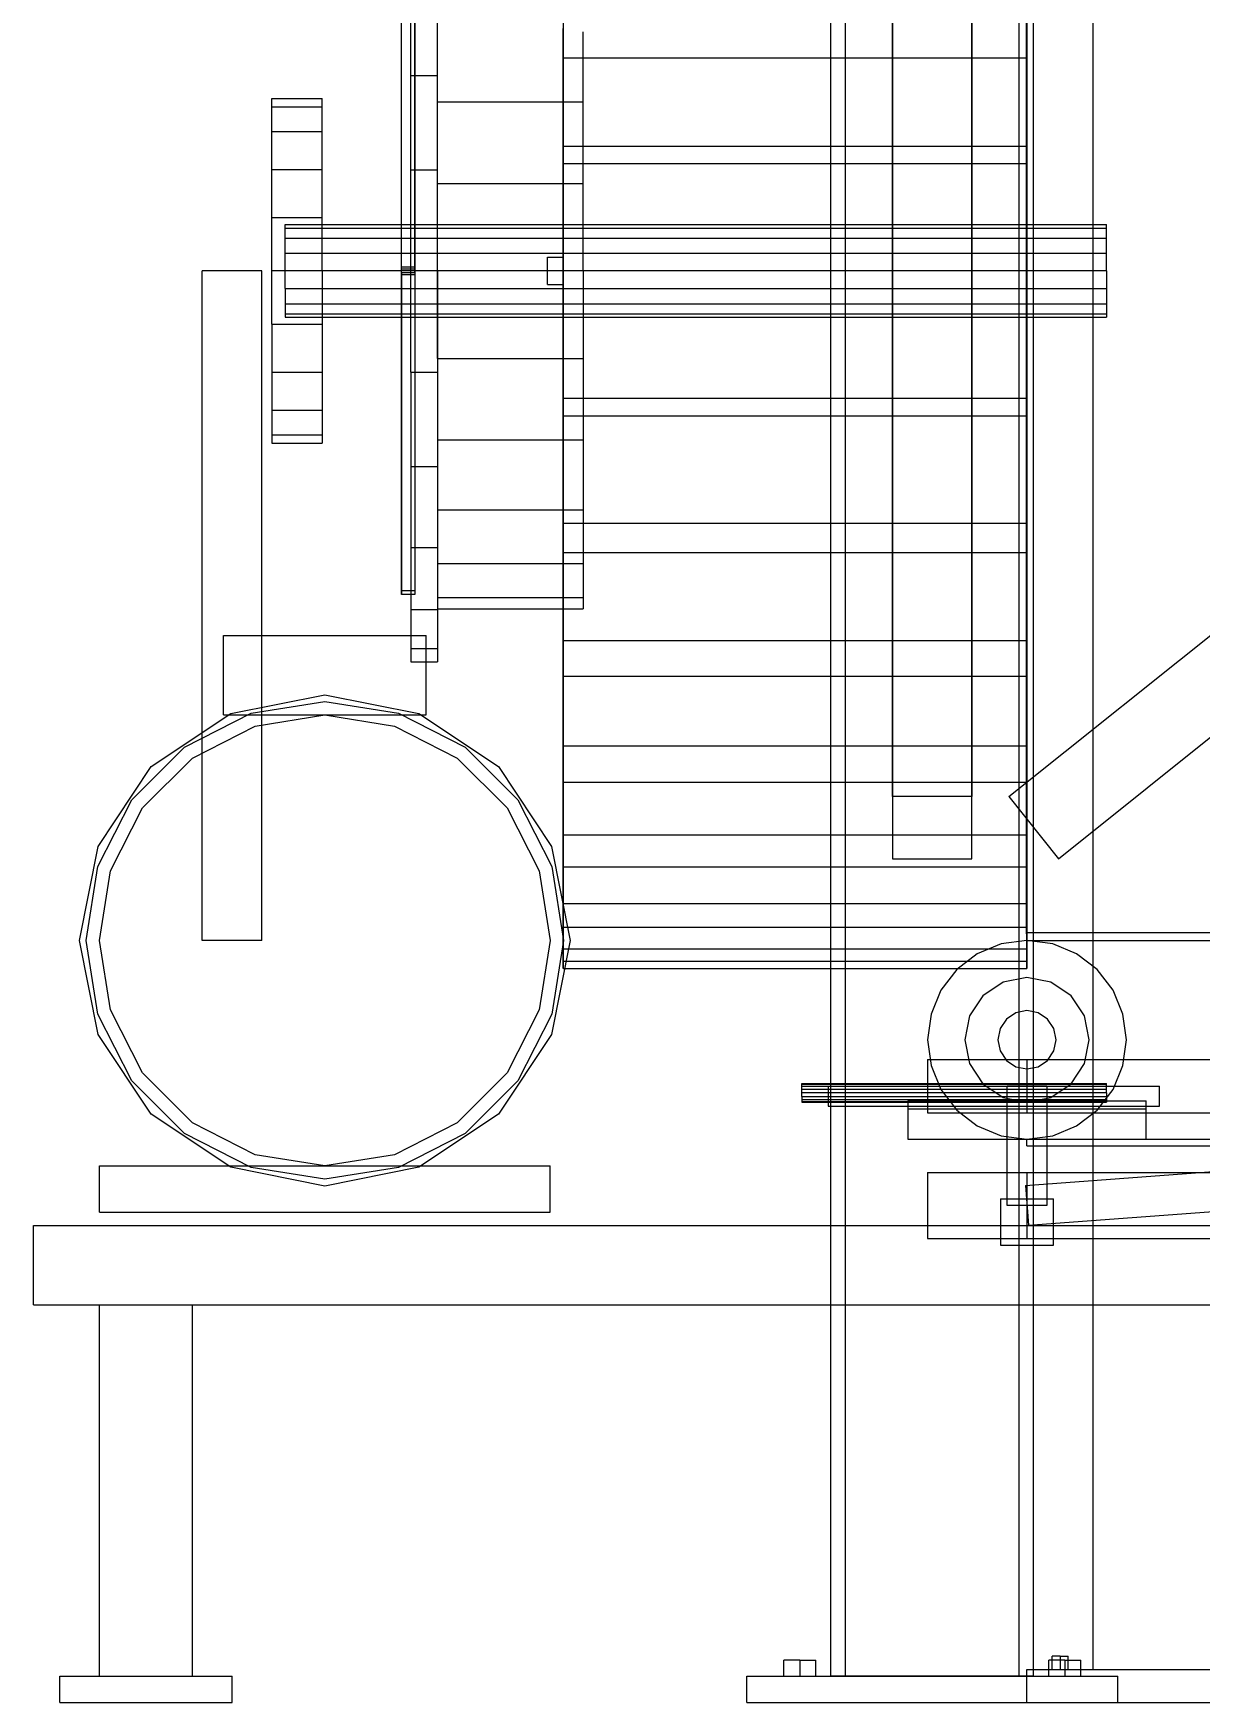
# Model space of a CAD drawing. Header units: millimetres. Extents: x -2500 to 58855, y -53268 to 6837.
# Drawn here: x -2500 to -1620, y -36000 to -34741 of the extents above; entities that cross this region are included whole.
import ezdxf

# ---------------------------------------------------------------- set-up
doc = ezdxf.new("R2010")
doc.units = ezdxf.units.MM
for name, color, linetype, lineweight in [('COTAS_R', 1, 'Continuous', 0), ('frontal_C04', 7, 'Continuous', 0), ('frontal_secador', 7, 'Continuous', 0), ('frontal_tolva', 7, 'Continuous', 0)]:
    doc.layers.add(name, color=color, linetype=linetype, lineweight=lineweight)
doc.dimstyles.new('R19_100', dxfattribs={"dimtxt": 250, "dimasz": 150, "dimexe": 150, "dimexo": 80, "dimgap": 100, "dimtad": 1, "dimtih": 1, "dimtoh": 1, "dimdsep": 46, "dimcen": 0.09, "dimadec": 0, "dimazin": 0, "dimtfac": 1, "dimtdec": 4, "dimtofl": 0, "dimtmove": 0, "dimatfit": 3, "dimfxl": 1, "dimtolj": 1, "dimtzin": 0, "dimarcsym": 0})

# ---------------------------------------------------------------- blocks, each defined once
blk = doc.blocks.new('*D37')
at = {"layer": 'COTAS_R', "color": 0, "lineweight": -2, "transparency": 16777216}
for p, q in [((-1750, -35420), (-1750, -34450)), ((2600, -35420), (2600, -34450)), ((-1600, -34600), (2450, -34600))]:
    blk.add_line(p, q, dxfattribs=at)
at = {"layer": 'COTAS_R', "color": 0, "transparency": 16777216}
for points in [[(-1600, -34575), (-1600, -34625), (-1750, -34600)], [(2450, -34575), (2450, -34625), (2600, -34600)]]:
    blk.add_solid(points, dxfattribs=at)
at = {"layer": 'Defpoints', "color": 0, "transparency": 16777216}
for p in [(2600, -34600), (-1750, -35500), (2600, -35500)]:
    blk.add_point(p, dxfattribs=at)

msp = doc.modelspace()

# ---------------------------------------------------------------- linework, layer by layer
at = {"layer": 'frontal_C04'}
for p, q in [((-1750, -35419), (-1400, -35419)), ((-1750, -35425), (-1750, -35419)), ((-1769.411, -35427.556), (-1787.5, -35435.048)), ((-1750, -35425), (-1769.411, -35427.556)), ((-1750, -35425), (-1400, -35425)), ((-1730.589, -35427.556), (-1750, -35425)), ((-1712.5, -35435.048), (-1730.589, -35427.556)), ((-1787.5, -35435.048), (-1803.033, -35446.967)), ((-1696.967, -35446.967), (-1712.5, -35435.048)), ((-1803.033, -35446.967), (-1814.952, -35462.5)), ((-1767.986, -35456.578), (-1783.234, -35466.766)), ((-1750, -35453), (-1767.986, -35456.578)), ((-1732.014, -35456.578), (-1750, -35453)), ((-1716.766, -35466.766), (-1732.014, -35456.578)), ((-1685.048, -35462.5), (-1696.967, -35446.967)), ((-1814.952, -35462.5), (-1822.444, -35480.589)), ((-1783.234, -35466.766), (-1793.422, -35482.014)), ((-1706.578, -35482.014), (-1716.766, -35466.766)), ((-1677.556, -35480.589), (-1685.048, -35462.5)), ((-1822.444, -35480.589), (-1825, -35500)), ((-1793.422, -35482.014), (-1797, -35500)), ((-1758.419, -35479.675), (-1765.556, -35484.444)), ((-1750, -35478), (-1758.419, -35479.675)), ((-1741.581, -35479.675), (-1750, -35478)), ((-1734.444, -35484.444), (-1741.581, -35479.675)), ((-1703, -35500), (-1706.578, -35482.014)), ((-1675, -35500), (-1677.556, -35480.589)), ((-1770.325, -35491.581), (-1772, -35500)), ((-1765.556, -35484.444), (-1770.325, -35491.581)), ((-1729.675, -35491.581), (-1734.444, -35484.444)), ((-1728, -35500), (-1729.675, -35491.581)), ((-1825, -35500), (-1822.444, -35519.411)), ((-1797, -35500), (-1793.422, -35517.986)), ((-1772, -35500), (-1770.325, -35508.419)), ((-1729.675, -35508.419), (-1728, -35500)), ((-1706.578, -35517.986), (-1703, -35500)), ((-1677.556, -35519.411), (-1675, -35500)), ((-1825, -35515), (-1825, -35555)), ((-1825, -35515), (-1750, -35515)), ((-1822.444, -35519.411), (-1814.952, -35537.5)), ((-1793.422, -35517.986), (-1783.234, -35533.234)), ((-1770.325, -35508.419), (-1765.556, -35515.556)), ((-1765.556, -35515.556), (-1758.419, -35520.325)), ((-1758.419, -35520.325), (-1750, -35522)), ((-1751.122, -35610.042), (-551.122, -35520.042)), ((-1750, -35515), (-1750, -35555)), ((-1750, -35515), (-550, -35515)), ((-1750, -35522), (-1741.581, -35520.325)), ((-1741.581, -35520.325), (-1734.444, -35515.556)), ((-1734.444, -35515.556), (-1729.675, -35508.419)), ((-1716.766, -35533.234), (-1706.578, -35517.986)), ((-1685.048, -35537.5), (-1677.556, -35519.411)), ((-1920, -35533.533), (-1920, -35533)), ((-1920, -35533), (-1690, -35533)), ((-1783.234, -35533.234), (-1767.986, -35543.422)), ((-1732.014, -35543.422), (-1716.766, -35533.234)), ((-1690, -35533.533), (-1690, -35533)), ((-1920, -35535.05), (-1920, -35533.533)), ((-1920, -35533.533), (-1690, -35533.533)), ((-1920, -35537.321), (-1920, -35535.05)), ((-1920, -35535.05), (-1690, -35535.05)), ((-1920, -35540), (-1920, -35537.321)), ((-1920, -35537.321), (-1690, -35537.321)), ((-1920, -35542.679), (-1920, -35540)), ((-1690, -35540), (-1920, -35540)), ((-1920, -35542.679), (-1920, -35544.95)), ((-1920, -35542.679), (-1690, -35542.679)), ((-1920, -35544.95), (-1920, -35546.467)), ((-1920, -35544.95), (-1690, -35544.95)), ((-1900, -35535), (-1650, -35535)), ((-1900, -35535), (-1900, -35550)), ((-1814.952, -35537.5), (-1803.033, -35553.033)), ((-1767.986, -35543.422), (-1750, -35547)), ((-1735, -35535), (-1765, -35535)), ((-1765, -35625), (-1765, -35535)), ((-1750, -35547), (-1732.014, -35543.422)), ((-1735, -35535), (-1735, -35625)), ((-1696.967, -35553.033), (-1685.048, -35537.5)), ((-1690, -35535.05), (-1690, -35533.533)), ((-1690, -35537.321), (-1690, -35535.05)), ((-1690, -35540), (-1690, -35537.321)), ((-1690, -35540), (-1690, -35542.679)), ((-1690, -35542.679), (-1690, -35544.95)), ((-1690, -35544.95), (-1690, -35546.467)), ((-1650, -35550), (-1650, -35535)), ((-1920, -35546.467), (-1920, -35547)), ((-1920, -35546.467), (-1690, -35546.467)), ((-1920, -35547), (-1690, -35547)), ((-1900, -35550), (-1650, -35550)), ((-1840, -35546), (-1660, -35546)), ((-1840, -35546), (-1840, -35552)), ((-1840, -35550), (-1660, -35550)), ((-1840, -35550), (-1840, -35575)), ((-1840, -35552), (-1660, -35552)), ((-1825, -35555), (-1750, -35555)), ((-1803.033, -35553.033), (-1787.5, -35564.952)), ((-1750, -35555), (-550, -35555)), ((-1748.878, -35639.958), (-548.878, -35549.958)), ((-1712.5, -35564.952), (-1696.967, -35553.033)), ((-1690, -35546.467), (-1690, -35547)), ((-1660, -35552), (-1660, -35546)), ((-1660, -35575), (-1660, -35550)), ((-1787.5, -35564.952), (-1769.411, -35572.444)), ((-1730.589, -35572.444), (-1712.5, -35564.952)), ((-1840, -35575), (-1660, -35575)), ((-1769.411, -35572.444), (-1750, -35575)), ((-1750, -35575), (-1730.589, -35572.444)), ((-1750, -35575), (2600, -35575)), ((-1750, -35580), (-1750, -35575)), ((-1750, -35580), (2600, -35580)), ((-1825, -35600), (-1825, -35650)), ((-1825, -35600), (-1750, -35600)), ((-1750, -35600), (-1750, -35650)), ((-1750, -35600), (-550, -35600)), ((-1770, -35620), (-1730, -35620)), ((-1770, -35620), (-1770, -35655)), ((-1751.122, -35610.042), (-1748.878, -35639.958)), ((-1730, -35655), (-1730, -35620)), ((-1735, -35625), (-1765, -35625)), ((-1825, -35650), (-1750, -35650)), ((-1770, -35655), (-1730, -35655)), ((-1750, -35650), (-550, -35650))]:
    msp.add_line(p, q, dxfattribs=at)
at = {"layer": 'frontal_secador'}
for p, q in [((-1700, -35975), (-1700, -33010)), ((-2222, -34918.5), (-2222, -34676.013)), ((-2212, -34676.013), (-2212, -34918.5)), ((-2222, -34921.5), (-2222, -34679.013)), ((-2212, -34921.5), (-2212, -34679.013)), ((-2100, -34684.151), (-2100, -34759.396)), ((-1750, -34759.396), (-1750, -34684.151)), ((-2215, -34772.5), (-2215, -34711.403)), ((-2195, -34772.5), (-2195, -34711.403)), ((-2195, -34792.5), (-2195, -34739.688)), ((-2100, -34825.853), (-2100, -34737.176)), ((-2085, -34792.5), (-2085, -34739.688)), ((-1750, -34737.176), (-1750, -34825.853)), ((-2100, -34759.396), (-2100, -34839.069)), ((-2100, -34759.396), (-1750, -34759.396)), ((-1750, -34839.069), (-1750, -34759.396)), ((-2215, -34843.648), (-2215, -34772.5)), ((-2215, -34772.5), (-2195, -34772.5)), ((-2195, -34843.648), (-2195, -34772.5)), ((-2320, -34796.363), (-2320, -34790)), ((-2320, -34790), (-2282, -34790)), ((-2282, -34796.363), (-2282, -34790)), ((-2320, -34814.828), (-2320, -34796.363)), ((-2320, -34796.363), (-2282, -34796.363)), ((-2282, -34814.828), (-2282, -34796.363)), ((-2195, -34854.001), (-2195, -34792.5)), ((-2195, -34792.5), (-2085, -34792.5)), ((-2085, -34854.001), (-2085, -34792.5)), ((-2320, -34843.588), (-2320, -34814.828)), ((-2320, -34814.828), (-2282, -34814.828)), ((-2282, -34843.588), (-2282, -34814.828)), ((-2100, -34920), (-2100, -34825.853)), ((-2100, -34825.853), (-1750, -34825.853)), ((-1750, -34825.853), (-1750, -34920)), ((-2100, -34839.069), (-2100, -34920)), ((-2100, -34839.069), (-1750, -34839.069)), ((-1750, -34920), (-1750, -34839.069)), ((-2320, -34879.828), (-2320, -34843.588)), ((-2320, -34843.588), (-2282, -34843.588)), ((-2282, -34879.828), (-2282, -34843.588)), ((-2215, -34920), (-2215, -34843.648)), ((-2215, -34843.648), (-2195, -34843.648)), ((-2195, -34920), (-2195, -34843.648)), ((-2195, -34920), (-2195, -34854.001)), ((-2195, -34854.001), (-2085, -34854.001)), ((-2085, -34920), (-2085, -34854.001)), ((-2320, -34920), (-2320, -34879.828)), ((-2320, -34879.828), (-2282, -34879.828)), ((-2310, -34887.664), (-2310, -34885)), ((-2310, -34885), (-1690, -34885)), ((-2310, -34895.251), (-2310, -34887.664)), ((-2310, -34887.664), (-1690, -34887.664)), ((-2282, -34920), (-2282, -34879.828)), ((-1690, -34887.664), (-1690, -34885)), ((-1690, -34895.251), (-1690, -34887.664)), ((-2310, -34906.606), (-2310, -34895.251)), ((-2310, -34895.251), (-1690, -34895.251)), ((-1690, -34906.606), (-1690, -34895.251)), ((-2310, -34920), (-2310, -34906.606)), ((-2310, -34906.606), (-1690, -34906.606)), ((-2112, -34920), (-2112, -34909.608)), ((-2112, -34909.608), (-2100, -34909.608)), ((-2100, -34920), (-2100, -34909.608)), ((-1690, -34920), (-1690, -34906.606)), ((-2327.5, -34920), (-2372.5, -34920)), ((-2372.5, -35425), (-2372.5, -34920)), ((-2327.5, -35425), (-2327.5, -34920)), ((-2320, -34960.172), (-2320, -34920)), ((-2282, -34920), (-2320, -34920)), ((-2310, -34933.394), (-2310, -34920)), ((-1690, -34920), (-2310, -34920)), ((-2282, -34920), (-2282, -34960.172)), ((-2222, -34923), (-2222, -34917)), ((-2222, -34917), (-2212, -34917)), ((-2222, -34921.5), (-2222, -34918.5)), ((-2222, -34918.5), (-2212, -34918.5)), ((-2222, -35160.987), (-2222, -34918.5)), ((-2212, -34921.5), (-2222, -34921.5)), ((-2222, -34921.5), (-2222, -35163.987)), ((-2212, -34923), (-2222, -34923)), ((-2215, -34996.352), (-2215, -34920)), ((-2195, -34920), (-2215, -34920)), ((-2212, -34917), (-2212, -34923)), ((-2212, -34918.5), (-2212, -34921.5)), ((-2212, -34918.5), (-2212, -35160.987)), ((-2212, -34921.5), (-2212, -35163.987)), ((-2195, -34985.999), (-2195, -34920)), ((-2085, -34920), (-2195, -34920)), ((-2195, -34920), (-2195, -34996.352)), ((-2112, -34930.392), (-2112, -34920)), ((-2100, -34920), (-2112, -34920)), ((-2100, -35016.035), (-2100, -34920)), ((-2100, -34920), (-2100, -35029.251)), ((-1750, -34920), (-2100, -34920)), ((-2100, -34920), (-2100, -34930.392)), ((-2085, -34920), (-2085, -34985.999)), ((-1750, -34920), (-1750, -35016.035)), ((-1750, -35029.251), (-1750, -34920)), ((-1690, -34920), (-1690, -34933.394)), ((-2310, -34933.394), (-2310, -34944.749)), ((-2310, -34933.394), (-1690, -34933.394)), ((-2112, -34930.392), (-2100, -34930.392)), ((-1690, -34933.394), (-1690, -34944.749)), ((-2310, -34944.749), (-2310, -34952.336)), ((-2310, -34944.749), (-1690, -34944.749)), ((-2310, -34952.336), (-2310, -34955)), ((-2310, -34952.336), (-1690, -34952.336)), ((-1690, -34944.749), (-1690, -34952.336)), ((-1690, -34952.336), (-1690, -34955)), ((-2320, -34960.172), (-2320, -34996.412)), ((-2320, -34960.172), (-2282, -34960.172)), ((-2310, -34955), (-1690, -34955)), ((-2282, -34960.172), (-2282, -34996.412)), ((-2195, -34985.999), (-2195, -35047.5)), ((-2195, -34985.999), (-2085, -34985.999)), ((-2085, -34985.999), (-2085, -35047.5)), ((-2320, -34996.412), (-2320, -35025.172)), ((-2320, -34996.412), (-2282, -34996.412)), ((-2282, -34996.412), (-2282, -35025.172)), ((-2215, -34996.352), (-2215, -35067.5)), ((-2215, -34996.352), (-2195, -34996.352)), ((-2195, -34996.352), (-2195, -35067.5)), ((-2100, -35110.231), (-2100, -35016.035)), ((-2100, -35016.035), (-1750, -35016.035)), ((-1750, -35016.035), (-1750, -35110.231)), ((-2320, -35025.172), (-2320, -35043.637)), ((-2320, -35025.172), (-2282, -35025.172)), ((-2282, -35025.172), (-2282, -35043.637)), ((-2100, -35029.251), (-2100, -35132.451)), ((-2100, -35029.251), (-1750, -35029.251)), ((-1750, -35132.451), (-1750, -35029.251)), ((-2320, -35043.637), (-2320, -35050)), ((-2320, -35043.637), (-2282, -35043.637)), ((-2320, -35050), (-2282, -35050)), ((-2282, -35043.637), (-2282, -35050)), ((-2195, -35047.5), (-2195, -35100.312)), ((-2195, -35047.5), (-2085, -35047.5)), ((-2085, -35047.5), (-2085, -35100.312)), ((-2215, -35067.5), (-2215, -35128.597)), ((-2215, -35067.5), (-2195, -35067.5)), ((-2195, -35067.5), (-2195, -35128.597)), ((-2195, -35100.312), (-2195, -35140.836)), ((-2195, -35100.312), (-2085, -35100.312)), ((-2085, -35100.312), (-2085, -35140.836)), ((-2100, -35198.86), (-2100, -35110.231)), ((-2100, -35110.231), (-1750, -35110.231)), ((-1750, -35110.231), (-1750, -35198.86)), ((-2215, -35128.597), (-2215, -35175.477)), ((-2215, -35128.597), (-2195, -35128.597)), ((-2195, -35128.597), (-2195, -35175.477)), ((-2195, -35140.836), (-2195, -35166.311)), ((-2195, -35140.836), (-2085, -35140.836)), ((-2100, -35132.451), (-2100, -35225.743)), ((-2100, -35132.451), (-1750, -35132.451)), ((-2085, -35140.836), (-2085, -35166.311)), ((-1750, -35225.743), (-1750, -35132.451)), ((-2222, -35160.987), (-2212, -35160.987)), ((-2222, -35163.987), (-2222, -35160.987)), ((-2212, -35163.987), (-2222, -35163.987)), ((-2212, -35160.987), (-2212, -35163.987)), ((-2195, -35166.311), (-2195, -35175)), ((-2195, -35166.311), (-2085, -35166.311)), ((-2085, -35166.311), (-2085, -35175)), ((-2215, -35175.477), (-2215, -35204.948)), ((-2215, -35175.477), (-2195, -35175.477)), ((-2195, -35175), (-2085, -35175)), ((-2195, -35175.477), (-2195, -35204.948)), ((-2356.5, -35195), (-2203.5, -35195)), ((-2356.5, -35255), (-2356.5, -35195)), ((-2215, -35204.948), (-2215, -35215)), ((-2215, -35204.948), (-2195, -35204.948)), ((-2203.5, -35255), (-2203.5, -35195)), ((-2195, -35204.948), (-2195, -35215)), ((-2100, -35278.343), (-2100, -35198.86)), ((-2100, -35198.86), (-1750, -35198.86)), ((-1750, -35198.86), (-1750, -35278.343)), ((-2215, -35215), (-2195, -35215)), ((-2100, -35225.743), (-2100, -35305.715)), ((-2100, -35225.743), (-1750, -35225.743)), ((-1750, -35305.715), (-1750, -35225.743)), ((-2350.911, -35253.805), (-2280, -35239.7)), ((-2280, -35239.7), (-2209.089, -35253.805)), ((-2411.027, -35293.973), (-2350.911, -35253.805)), ((-2385.919, -35279.215), (-2335.685, -35253.62)), ((-2356.5, -35255), (-2203.5, -35255)), ((-2335.685, -35253.62), (-2280, -35244.8)), ((-2332.533, -35263.32), (-2280, -35255)), ((-2280, -35244.8), (-2224.315, -35253.62)), ((-2280, -35255), (-2227.467, -35263.32)), ((-2224.315, -35253.62), (-2174.081, -35279.215)), ((-2209.089, -35253.805), (-2148.973, -35293.973)), ((-2379.923, -35287.467), (-2332.533, -35263.32)), ((-2227.467, -35263.32), (-2180.077, -35287.467)), ((-2425.785, -35319.081), (-2385.919, -35279.215)), ((-2174.081, -35279.215), (-2134.215, -35319.081)), ((-2100, -35345.391), (-2100, -35278.343)), ((-2100, -35278.343), (-1750, -35278.343)), ((-1750, -35278.343), (-1750, -35345.391)), ((-2451.195, -35354.089), (-2411.027, -35293.973)), ((-2417.533, -35325.077), (-2379.923, -35287.467)), ((-2180.077, -35287.467), (-2142.467, -35325.077)), ((-2148.973, -35293.973), (-2108.805, -35354.089)), ((-2100, -35305.715), (-2100, -35369.53)), ((-2100, -35305.715), (-1750, -35305.715)), ((-1750, -35369.53), (-1750, -35305.715)), ((-2451.38, -35369.315), (-2425.785, -35319.081)), ((-2134.215, -35319.081), (-2108.62, -35369.315)), ((-2441.68, -35372.467), (-2417.533, -35325.077)), ((-2142.467, -35325.077), (-2118.32, -35372.467)), ((-2465.3, -35425), (-2451.195, -35354.089)), ((-2108.805, -35354.089), (-2094.7, -35425)), ((-2100, -35397.139), (-2100, -35345.391)), ((-2100, -35345.391), (-1750, -35345.391)), ((-1750, -35345.391), (-1750, -35397.139)), ((-2460.2, -35425), (-2451.38, -35369.315)), ((-2108.62, -35369.315), (-2099.8, -35425)), ((-2100, -35369.53), (-2100, -35415.021)), ((-2100, -35369.53), (-1750, -35369.53)), ((-1750, -35415.021), (-1750, -35369.53)), ((-2450, -35425), (-2441.68, -35372.467)), ((-2118.32, -35372.467), (-2110, -35425)), ((-2100, -35431.274), (-2100, -35397.139)), ((-2100, -35397.139), (-1750, -35397.139)), ((-1750, -35397.139), (-1750, -35431.274)), ((-2100, -35415.021), (-2100, -35440.765)), ((-2100, -35415.021), (-1750, -35415.021)), ((-1750, -35440.765), (-1750, -35415.021)), ((-2451.195, -35495.911), (-2465.3, -35425)), ((-2451.38, -35480.685), (-2460.2, -35425)), ((-2441.68, -35477.533), (-2450, -35425)), ((-2327.5, -35425), (-2372.5, -35425)), ((-2110, -35425), (-2118.32, -35477.533)), ((-2094.7, -35425), (-2108.805, -35495.911)), ((-2099.8, -35425), (-2108.62, -35480.685)), ((-2100, -35446.129), (-2100, -35431.274)), ((-2100, -35431.274), (-1750, -35431.274)), ((-1750, -35431.274), (-1750, -35446.129)), ((-2100, -35440.765), (-2100, -35446.129)), ((-2100, -35440.765), (-1750, -35440.765)), ((-1750, -35446.129), (-1750, -35440.765)), ((-2100, -35446.129), (-1750, -35446.129)), ((-2425.785, -35530.919), (-2451.38, -35480.685)), ((-2417.533, -35524.923), (-2441.68, -35477.533)), ((-2118.32, -35477.533), (-2142.467, -35524.923)), ((-2108.62, -35480.685), (-2134.215, -35530.919)), ((-2411.027, -35556.027), (-2451.195, -35495.911)), ((-2108.805, -35495.911), (-2148.973, -35556.027)), ((-2385.919, -35570.785), (-2425.785, -35530.919)), ((-2379.923, -35562.533), (-2417.533, -35524.923)), ((-2142.467, -35524.923), (-2180.077, -35562.533)), ((-2134.215, -35530.919), (-2174.081, -35570.785)), ((-2350.911, -35596.195), (-2411.027, -35556.027)), ((-2148.973, -35556.027), (-2209.089, -35596.195)), ((-2335.685, -35596.38), (-2385.919, -35570.785)), ((-2332.533, -35586.68), (-2379.923, -35562.533)), ((-2180.077, -35562.533), (-2227.467, -35586.68)), ((-2174.081, -35570.785), (-2224.315, -35596.38)), ((-2450, -35595), (-2110, -35595)), ((-2450, -35630), (-2450, -35595)), ((-2280, -35610.3), (-2350.911, -35596.195)), ((-2280, -35595), (-2332.533, -35586.68)), ((-2227.467, -35586.68), (-2280, -35595)), ((-2209.089, -35596.195), (-2280, -35610.3)), ((-2110, -35630), (-2110, -35595)), ((-2280, -35605.2), (-2335.685, -35596.38)), ((-2224.315, -35596.38), (-2280, -35605.2)), ((-2450, -35630), (-2110, -35630)), ((-2500, -35640), (-1480, -35640)), ((-2500, -35700), (-2500, -35640)), ((-2500, -35700), (-1480, -35700)), ((-2450, -35700), (-2380, -35700)), ((-2450, -35980), (-2450, -35700)), ((-2380, -35980), (-2380, -35700)), ((-1725, -35965), (-1731.062, -35965)), ((-1731.062, -35975), (-1731.062, -35965)), ((-1725, -35965), (-1718.938, -35965)), ((-1725, -35965), (-1725, -35975)), ((-1718.938, -35975), (-1718.938, -35965)), ((-2480, -35980), (-2350, -35980)), ((-2480, -36000), (-2480, -35980)), ((-2450, -35980), (-2380, -35980)), ((-2350, -36000), (-2350, -35980)), ((-1750, -35975), (-1550, -35975)), ((-1750, -36000), (-1750, -35975)), ((-1731.062, -35975), (-1725, -35975)), ((-1725, -35975), (-1718.938, -35975)), ((-1700, -35975), (-1600, -35975)), ((-2480, -36000), (-2350, -36000)), ((-1750, -36000), (-1550, -36000))]:
    msp.add_line(p, q, dxfattribs=at)
at = {"layer": 'frontal_tolva'}
for p, q in [((-1898, -35980), (-1898, -32700)), ((-1887, -35980), (-1887, -32700)), ((-1756, -35980), (-1756, -32700)), ((-1745, -35980), (-1745, -32700)), ((-1851.5, -35316.567), (-1851.5, -34479.567)), ((-1791.5, -34479.567), (-1791.5, -35316.567)), ((-1763.733, -35316.567), (-716.733, -34479.567)), ((-1851.5, -34526.433), (-1851.5, -35363.433)), ((-1791.5, -35363.433), (-1791.5, -34526.433)), ((-1726.267, -35363.433), (-679.267, -34526.433)), ((-1791.5, -35316.567), (-1851.5, -35316.567)), ((-1851.5, -35316.567), (-1851.5, -35363.433)), ((-1791.5, -35363.433), (-1791.5, -35316.567)), ((-1763.733, -35316.567), (-1726.267, -35363.433)), ((-1851.5, -35363.433), (-1791.5, -35363.433)), ((-1921.5, -35968), (-1933.624, -35968)), ((-1933.624, -35980), (-1933.624, -35968)), ((-1921.5, -35968), (-1909.376, -35968)), ((-1921.5, -35968), (-1921.5, -35980)), ((-1909.376, -35980), (-1909.376, -35968)), ((-1721.5, -35968), (-1733.624, -35968)), ((-1733.624, -35980), (-1733.624, -35968)), ((-1721.5, -35968), (-1709.376, -35968)), ((-1721.5, -35968), (-1721.5, -35980)), ((-1709.376, -35980), (-1709.376, -35968)), ((-1961.5, -35980), (-1681.5, -35980)), ((-1961.5, -36000), (-1961.5, -35980)), ((-1933.624, -35980), (-1921.5, -35980)), ((-1921.5, -35980), (-1909.376, -35980)), ((-1887, -35980), (-1898, -35980)), ((-1756, -35980), (-1887, -35980)), ((-1745, -35980), (-1756, -35980)), ((-1733.624, -35980), (-1721.5, -35980)), ((-1721.5, -35980), (-1709.376, -35980)), ((-1681.5, -36000), (-1681.5, -35980)), ((-1961.5, -36000), (-1681.5, -36000))]:
    msp.add_line(p, q, dxfattribs=at)

# ---------------------------------------------------------------- dimensions: what is measured, and where the dimension line sits
at = {"layer": 'COTAS_R'}
dim = msp.add_aligned_dim(p1=(-1750, -35500), p2=(2600, -35500), distance=900, text='<> R', dimstyle='R19_100', dxfattribs=at)
dim.commit()
dim.dimension.update_dxf_attribs({"geometry": '*D37', "text_midpoint": (425, -34600)})

doc.saveas('drawing.dxf')
